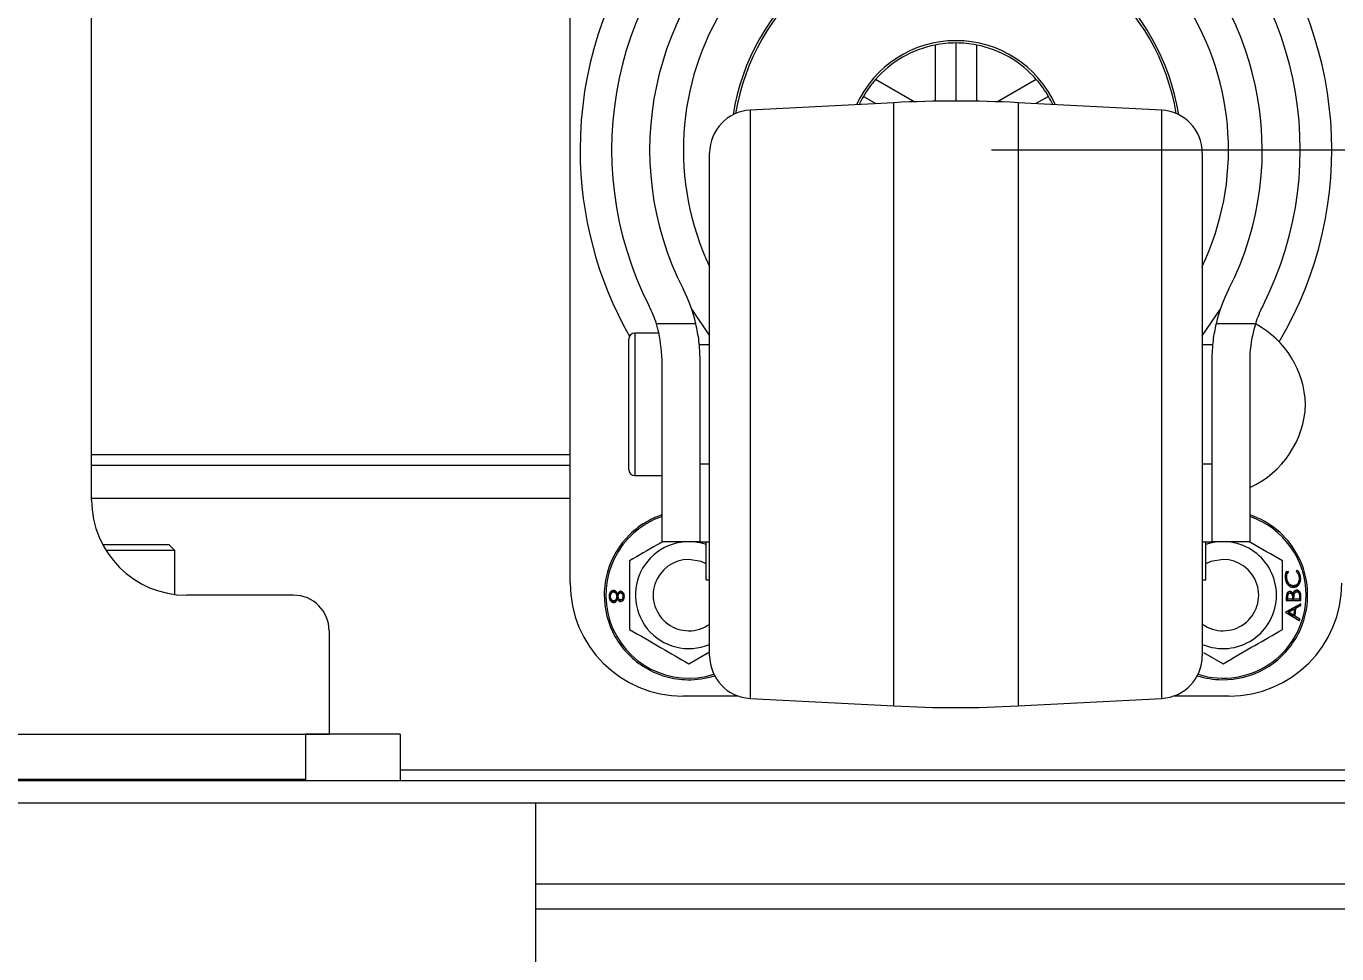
# Model space of a CAD drawing. Header units: inches. Extents: x 40138 to 76695, y -14500 to -5279.
# Drawn here: x 72373.5 to 72483.9, y -10813.6 to -10735.5 of the extents above; entities that cross this region are included whole.
import ezdxf

# ---------------------------------------------------------------- set-up
doc = ezdxf.new("R2010")
doc.units = ezdxf.units.IN
doc.header["$LTSCALE"] = 2
doc.header["$MEASUREMENT"] = 0
doc.header["$PDMODE"] = 35
doc.header["$PDSIZE"] = -1
doc.layers.add('M-ANNO-DIMS', color=7, linetype='Continuous', lineweight=13)
doc.layers.add('M-OBJECT-DETAILS', color=7, linetype='Continuous', lineweight=9)
doc.styles.get("Standard").update_dxf_attribs({"font": 'romans.shx', "width": 0.8})
doc.dimstyles.new('Details World Wide', dxfattribs={"dimscale": 4, "dimtxt": 4.5, "dimasz": 3.5, "dimexe": 0.75, "dimexo": 0.75, "dimgap": 0.75, "dimtad": 0, "dimtih": 1, "dimtoh": 1, "dimdec": 0, "dimzin": 4, "dimdsep": 46, "dimtxsty": 'Standard', "dimcen": 0, "dimclrd": 256, "dimclre": 256, "dimclrt": 256, "dimadec": 0, "dimazin": 1, "dimtfac": 1, "dimtdec": 0, "dimtmove": 0, "dimatfit": 3, "dimfxl": 1, "dimtolj": 1, "dimtzin": 0, "dimlwd": -1, "dimlwe": -1, "dimarcsym": 0})

# ---------------------------------------------------------------- blocks, each defined once
blk = doc.blocks.new('*D76')
at = {"layer": 'Defpoints', "color": 0, "transparency": 16777216}
for p in [(72451.82, -9804.96), (72709.68, -9804.96), (72451.82, -10745.95)]:
    blk.add_point(p, dxfattribs=at)
at = {"layer": 'M-ANNO-DIMS', "transparency": 16777216}
for p, q in [((72454.82, -9804.96), (72712.68, -9804.96)), ((72709.68, -9818.96), (72709.68, -10347.13)), ((72709.68, -10731.95), (72709.68, -10494.56)), ((72454.82, -10745.95), (72712.68, -10745.95))]:
    blk.add_line(p, q, dxfattribs=at)
for points in [[(72707.35, -9818.96), (72712.01, -9818.96), (72709.68, -9804.96)], [(72707.35, -10731.95), (72712.01, -10731.95), (72709.68, -10745.95)]]:
    blk.add_solid(points, dxfattribs=at)
at = {"layer": 'M-ANNO-DIMS', "transparency": 16777216, "insert": (72709.68, -10420.84), "char_height": 18, "attachment_point": 5}
blk.add_mtext('\\A1;941\\P [37.05]\\PCASTER\\PCENTER TO\\PCENTER', dxfattribs=at)

msp = doc.modelspace()

# ---------------------------------------------------------------- linework, layer by layer
at = {"layer": 'M-OBJECT-DETAILS', "linetype": 'Continuous', "lineweight": 0}
for p, q in [((72419.32, -10782.445), (72419.32, -10709.445)), ((72450.07, -10737.117), (72450.07, -10741.853)), ((72451.82, -10736.945), (72451.82, -10741.837)), ((72453.57, -10741.853), (72453.57, -10737.117)), ((72448.311, -10741.899), (72445.049, -10740.015)), ((72458.59, -10740.015), (72455.328, -10741.899)), ((72446.586, -10741.974), (72434.481, -10742.609)), ((72444.025, -10741.445), (72445.079, -10742.053)), ((72446.586, -10792.776), (72446.586, -10741.974)), ((72469.158, -10742.609), (72457.053, -10741.974)), ((72457.053, -10741.974), (72457.053, -10767.375)), ((72459.614, -10741.445), (72458.56, -10742.053)), ((72434.481, -10742.609), (72434.481, -10792.141)), ((72469.158, -10767.375), (72469.158, -10742.609)), ((72431.07, -10788.546), (72431.07, -10746.204)), ((72472.57, -10746.204), (72472.57, -10788.546)), ((72429.561, -10759.382), (72431.07, -10761.612)), ((72472.57, -10761.612), (72474.079, -10759.382)), ((72429.912, -10760.597), (72426.592, -10760.597)), ((72477.047, -10760.597), (72473.727, -10760.597)), ((72424.27, -10772.875), (72424.27, -10761.875)), ((72426.768, -10761.375), (72424.77, -10761.375)), ((72424.77, -10761.375), (72424.77, -10773.375)), ((72431.07, -10762.375), (72430.193, -10762.375)), ((72473.449, -10762.375), (72472.57, -10762.375)), ((72427.07, -10778.945), (72427.07, -10763.649)), ((72430.27, -10778.945), (72430.27, -10763.649)), ((72473.37, -10763.649), (72473.37, -10778.945)), ((72476.57, -10763.649), (72476.57, -10778.945)), ((72457.053, -10767.375), (72457.053, -10792.776)), ((72469.158, -10792.141), (72469.158, -10767.375)), ((72430.27, -10772.375), (72431.07, -10772.375)), ((72472.57, -10772.375), (72473.37, -10772.375)), ((72424.77, -10773.375), (72427.07, -10773.375)), ((72430.27, -10778.945), (72427.07, -10778.945)), ((72430.27, -10778.945), (72430.77, -10778.945)), ((72430.77, -10778.945), (72431.07, -10778.945)), ((72430.77, -10782.145), (72430.77, -10778.945)), ((72472.57, -10778.945), (72472.87, -10778.945)), ((72472.87, -10782.145), (72472.87, -10778.945)), ((72472.87, -10778.945), (72473.37, -10778.945)), ((72476.57, -10778.945), (72473.37, -10778.945)), ((72479.823, -10781.458), (72479.626, -10781.493)), ((72480.53, -10781.338), (72480.473, -10781.447)), ((72480.542, -10781.336), (72480.53, -10781.338)), ((72430.77, -10782.145), (72431.07, -10782.145)), ((72472.57, -10782.145), (72472.87, -10782.145)), ((72479.628, -10781.993), (72479.68, -10781.993)), ((72480.149, -10782.657), (72480.247, -10782.657)), ((72480.578, -10782.601), (72480.675, -10782.601)), ((72480.793, -10781.982), (72480.854, -10781.982)), ((72422.714, -10783.549), (72422.599, -10783.549)), ((72422.849, -10783.947), (72422.74, -10783.947)), ((72423.089, -10783.176), (72422.976, -10783.176)), ((72423.101, -10783.926), (72422.992, -10783.926)), ((72423.359, -10783.559), (72423.244, -10783.559)), ((72423.429, -10783.338), (72423.314, -10783.338)), ((72423.429, -10783.771), (72423.317, -10783.771)), ((72423.687, -10783.253), (72423.573, -10783.253)), ((72423.69, -10783.849), (72423.58, -10783.849)), ((72423.878, -10783.551), (72423.763, -10783.551)), ((72479.648, -10783.614), (72479.642, -10783.907)), ((72479.66, -10783.589), (72479.774, -10783.589)), ((72479.66, -10783.589), (72479.66, -10783.772)), ((72479.66, -10783.772), (72479.772, -10783.772)), ((72479.772, -10783.772), (72479.774, -10783.589)), ((72480.165, -10783.772), (72479.772, -10783.772)), ((72479.84, -10783.272), (72479.954, -10783.272)), ((72480.099, -10783.311), (72480.214, -10783.311)), ((72480.167, -10783.682), (72480.165, -10783.772)), ((72480.179, -10783.683), (72480.179, -10783.772)), ((72480.179, -10783.683), (72480.293, -10783.683)), ((72480.179, -10783.772), (72480.291, -10783.772)), ((72480.194, -10783.402), (72480.309, -10783.402)), ((72480.291, -10783.772), (72480.293, -10783.683)), ((72480.748, -10783.772), (72480.291, -10783.772)), ((72480.413, -10783.157), (72480.526, -10783.157)), ((72480.75, -10783.58), (72480.748, -10783.772)), ((72480.761, -10783.501), (72480.761, -10783.907)), ((72480.761, -10783.501), (72480.876, -10783.501)), ((72480.871, -10783.907), (72480.876, -10783.501)), ((72479.587, -10784.868), (72479.585, -10784.887)), ((72479.585, -10784.887), (72480.74, -10785.586)), ((72480.863, -10784.176), (72479.587, -10784.868)), ((72480.242, -10784.615), (72479.773, -10784.879)), ((72479.773, -10784.879), (72480.242, -10785.151)), ((72479.773, -10784.879), (72479.827, -10784.879)), ((72479.827, -10784.879), (72480.32, -10784.615)), ((72480.278, -10785.151), (72479.827, -10784.879)), ((72480.242, -10784.615), (72480.32, -10784.615)), ((72480.32, -10784.615), (72480.278, -10785.151)), ((72480.761, -10784.322), (72480.368, -10784.544)), ((72480.368, -10784.544), (72480.368, -10785.224)), ((72480.368, -10784.544), (72480.451, -10784.544)), ((72480.398, -10785.224), (72480.451, -10784.544)), ((72480.451, -10784.544), (72480.857, -10784.322)), ((72480.761, -10784.231), (72480.761, -10784.322)), ((72480.761, -10784.322), (72480.857, -10784.322)), ((72480.857, -10784.322), (72480.863, -10784.176)), ((72480.242, -10785.151), (72480.278, -10785.151)), ((72480.368, -10785.224), (72480.761, -10785.452)), ((72480.368, -10785.224), (72480.398, -10785.224)), ((72480.775, -10785.452), (72480.398, -10785.224)), ((72480.74, -10785.586), (72480.761, -10785.59)), ((72480.761, -10785.59), (72480.775, -10785.452)), ((72480.761, -10785.452), (72480.761, -10785.59)), ((72480.761, -10785.452), (72480.775, -10785.452)), ((72429.32, -10789.219), (72431.07, -10788.208)), ((72472.674, -10788.269), (72474.32, -10789.219)), ((72433.483, -10791.945), (72428.82, -10791.945)), ((72434.481, -10792.141), (72446.586, -10792.776)), ((72457.053, -10792.776), (72469.158, -10792.141)), ((72474.82, -10791.945), (72470.157, -10791.945))]:
    msp.add_line(p, q, dxfattribs=at)
at = {"layer": 'M-OBJECT-DETAILS', "linetype": 'Continuous', "lineweight": 5}
for p, q in [((72379.02, -10775.447), (72379.02, -10716.447)), ((72379.02, -10771.611), (72419.32, -10771.611)), ((72379.02, -10772.5), (72419.32, -10772.5)), ((72379.02, -10775.286), (72419.32, -10775.286)), ((72379.95, -10779.191), (72385.52, -10779.191)), ((72386.02, -10779.691), (72385.52, -10779.191)), ((72386.02, -10779.691), (72380.238, -10779.691)), ((72386.02, -10783.384), (72386.02, -10779.691)), ((72396.02, -10783.447), (72387.02, -10783.447)), ((72399.02, -10786.447), (72399.02, -10795.156)), ((72105.02, -10795.156), (72399.02, -10795.156)), ((72405.02, -10795.156), (72397.02, -10795.156)), ((72397.02, -10795.156), (72397.02, -10799.05)), ((72405.02, -10795.156), (72405.02, -10799.05)), ((72405.02, -10798.161), (72528.992, -10798.161)), ((71973.644, -10799.05), (72530.395, -10799.05)), ((72332.02, -10798.95), (72397.02, -10798.95)), ((72378.02, -10798.95), (72378.02, -10799.05)), ((72386.02, -10799.05), (72386.02, -10798.95)), ((71955.506, -10800.947), (72548.534, -10800.947)), ((72539.92, -10807.794), (72416.446, -10807.794)), ((72539.92, -10809.897), (72416.446, -10809.897))]:
    msp.add_line(p, q, dxfattribs=at)
at = {"layer": 'M-OBJECT-DETAILS', "lineweight": 15}
msp.add_line((72416.446, -10859.947), (72416.446, -10800.947), dxfattribs=at)
at = {"layer": 'M-OBJECT-DETAILS', "linetype": 'Continuous', "lineweight": 0, "flags": 128}
for points in [[(72430.77, -10780.819), (72430.346, -10780.626), (72429.32, -10780.445)], [(72474.32, -10780.445), (72473.294, -10780.626), (72472.87, -10780.819)]]:
    msp.add_lwpolyline(points, dxfattribs=at)
at = {"layer": 'M-OBJECT-DETAILS', "linetype": 'Continuous', "lineweight": 0}
for centre, radius, start, end in [((72451.82, -10745.945), 31.658, 329.28504, 180), ((72451.82, -10745.945), 29, 333.00241, 206.99759), ((72451.82, -10745.945), 25.8, 333.00241, 206.99759), ((72451.82, -10745.945), 22.957, 90, 205.33136), ((72451.82, -10745.945), 22.957, 334.66864, 90), ((72451.82, -10745.945), 19, 8.9532, 171.0468), ((72451.82, -10745.945), 18.806, 9.34943, 170.65057), ((72451.82, -10745.945), 9.194, 24.45771, 155.54229), ((72451.82, -10745.945), 9, 101.21227, 138.78773), ((72451.82, -10745.945), 9, 90, 101.21227), ((72451.82, -10745.945), 9, 78.78773, 90), ((72451.82, -10745.945), 9, 41.21227, 78.78773), ((72451.82, -10745.945), 9, 138.78773, 150), ((72451.82, -10745.945), 9, 30, 41.21227), ((72451.82, -10745.945), 9, 150, 154.89946), ((72451.82, -10841.837), 100, 87, 93), ((72451.82, -10745.945), 9, 25.10054, 30), ((72434.67, -10746.204), 3.6, 93, 180), ((72468.97, -10746.204), 3.6, 0, 87), ((72451.82, -10745.945), 31.658, 180, 209.72409), ((72417.07, -10763.649), 13.2, 13.36981, 26.99759), ((72486.57, -10763.649), 13.2, 153.00241, 166.63019), ((72417.07, -10763.649), 10, 17.77204, 26.99759), ((72486.57, -10763.649), 10, 153.00241, 162.22796), ((72473.275, -10767.665), 8, 2.07771, 61.47655), ((72424.77, -10761.875), 0.5, 90, 180), ((72473.275, -10767.085), 8, 294.32063, 357.92229), ((72424.77, -10772.875), 0.5, 180, 270), ((72429.32, -10783.445), 6.991, 108.77431, 287.547), ((72429.32, -10783.445), 7.125, 118.83254, 134.51966), ((72429.32, -10783.445), 7.125, 108.40848, 118.83254), ((72474.32, -10783.445), 7.125, 29.55583, 71.59152), ((72474.32, -10783.445), 6.991, 0, 71.22569), ((72429.32, -10783.445), 7.125, 134.51966, 164.00096), ((72429.32, -10783.445), 4.5, 71.20263, 292.88538), ((72474.32, -10783.445), 4.5, 0, 108.79737), ((72429.32, -10783.445), 3, 90, 305.68533), ((72474.32, -10783.445), 3, 234.31467, 90), ((72474.32, -10783.445), 7.125, 344.49332, 29.55583), ((72429.32, -10783.445), 7.125, 164.00096, 179.48437), ((72428.82, -10782.445), 9.5, 180, 270), ((72429.32, -10783.445), 7.125, 179.48437, 209.15255), ((72474.32, -10783.445), 6.991, 252.453, 0), ((72474.32, -10783.445), 4.5, 247.11462, 0), ((72474.32, -10783.445), 7.125, 313.82718, 344.49332), ((72429.32, -10783.445), 7.125, 209.15255, 224.38376), ((72429.32, -10783.445), 7.125, 224.38376, 254.28676), ((72434.67, -10788.546), 3.6, 180, 267), ((72468.97, -10788.546), 3.6, 273, 0), ((72474.32, -10783.445), 7.125, 299.40158, 313.82718), ((72429.32, -10783.445), 7.125, 254.28676, 269.18993), ((72429.32, -10783.445), 7.125, 269.18993, 287.72321), ((72474.32, -10783.445), 7.125, 252.27679, 269.18993), ((72474.32, -10783.445), 7.125, 269.18993, 299.40158), ((72451.82, -10692.913), 100, 267, 273)]:
    msp.add_arc(centre, radius, start, end, dxfattribs=at)
at = {"layer": 'M-OBJECT-DETAILS', "linetype": 'Continuous', "lineweight": 5}
for centre, radius, start, end in [((72387.02, -10775.447), 8, 180, 270), ((72474.82, -10782.445), 9.5, 270, 0), ((72396.02, -10786.447), 3, 0, 90)]:
    msp.add_arc(centre, radius, start, end, dxfattribs=at)
at = {"layer": 'M-OBJECT-DETAILS', "linetype": 'Continuous', "lineweight": 0}
for points, knots in [([(72427.07, -10763.649), (72427, -10762.733), (72426.916, -10761.638), (72426.638, -10760.743), (72426.592, -10760.597)], [0, 0, 0, 0, 0.8370299, 1, 1, 1, 1]), ([(72430.27, -10763.649), (72430.251, -10763.107), (72430.212, -10762.002), (72430.013, -10761.071), (72429.912, -10760.597)], [0, 0, 0, 0, 0.4909909, 1, 1, 1, 1]), ([(72473.727, -10760.597), (72473.629, -10761.054), (72473.43, -10761.984), (72473.39, -10763.088), (72473.37, -10763.649)], [0, 0, 0, 0, 0.4915539, 1, 1, 1, 1]), ([(72477.047, -10760.597), (72476.839, -10761.395), (72476.59, -10762.349), (72476.573, -10763.467), (72476.57, -10763.649)], [0, 0, 0, 0, 0.8369725, 1, 1, 1, 1]), ([(72427.104, -10778.951), (72426.95, -10779.04), (72426.019, -10779.577), (72425.093, -10780.112), (72424.32, -10780.558)], [0, 0, 0, 0, 0.165536, 1, 1, 1, 1]), ([(72479.32, -10780.558), (72478.426, -10780.042), (72477.491, -10779.503), (72476.562, -10778.966), (72476.521, -10778.943)], [0, 0, 0, 0, 0.9567486, 1, 1, 1, 1]), ([(72424.32, -10780.558), (72424.32, -10780.785), (72424.32, -10781.964), (72424.32, -10783.953), (72424.32, -10785.624), (72424.32, -10786.332)], [0, 0, 0, 0, 0.1209066, 0.6274128, 1, 1, 1, 1]), ([(72479.32, -10786.332), (72479.32, -10785.624), (72479.32, -10783.953), (72479.32, -10781.964), (72479.32, -10780.785), (72479.32, -10780.558)], [0, 0, 0, 0, 0.3725872, 0.8790934, 1, 1, 1, 1]), ([(72479.626, -10781.493), (72479.597, -10781.57), (72479.539, -10781.722), (72479.547, -10781.898), (72479.551, -10781.984)], [0, 0, 0, 0, 0.5097285, 1, 1, 1, 1]), ([(72479.823, -10781.458), (72479.783, -10781.507), (72479.717, -10781.587), (72479.662, -10781.731), (72479.633, -10781.859), (72479.63, -10781.948), (72479.628, -10781.993)], [0, 0, 0, 0, 0.33933138, 0.55947258, 0.77975226, 1, 1, 1, 1]), ([(72479.68, -10781.993), (72479.677, -10781.941), (72479.671, -10781.811), (72479.711, -10781.616), (72479.787, -10781.509), (72479.823, -10781.458)], [0, 0, 0, 0, 0.256311, 0.6516042, 1, 1, 1, 1]), ([(72480.473, -10781.447), (72480.507, -10781.482), (72480.592, -10781.571), (72480.694, -10781.754), (72480.716, -10781.907), (72480.727, -10781.983)], [0, 0, 0, 0, 0.2495257, 0.6279923, 1, 1, 1, 1]), ([(72480.854, -10781.982), (72480.839, -10781.884), (72480.81, -10781.686), (72480.681, -10781.465), (72480.577, -10781.368), (72480.542, -10781.336)], [0, 0, 0, 0, 0.3977148, 0.798461, 1, 1, 1, 1]), ([(72480.542, -10781.336), (72480.593, -10781.393), (72480.677, -10781.487), (72480.749, -10781.661), (72480.787, -10781.819), (72480.791, -10781.928), (72480.793, -10781.982)], [0, 0, 0, 0, 0.3393274, 0.5594929, 0.7797202, 1, 1, 1, 1]), ([(72479.551, -10781.984), (72479.567, -10782.086), (72479.595, -10782.274), (72479.728, -10782.516), (72479.899, -10782.694), (72480.083, -10782.782), (72480.2, -10782.789), (72480.244, -10782.791)], [0, 0, 0, 0, 0.2434134, 0.4508514, 0.6578355, 0.8742352, 1, 1, 1, 1]), ([(72479.628, -10781.993), (72479.637, -10782.088), (72479.655, -10782.28), (72479.788, -10782.503), (72479.964, -10782.636), (72480.087, -10782.65), (72480.149, -10782.657)], [0, 0, 0, 0, 0.279862, 0.5595275, 0.7796882, 1, 1, 1, 1]), ([(72480.247, -10782.657), (72480.186, -10782.65), (72480.065, -10782.637), (72479.903, -10782.524), (72479.782, -10782.359), (72479.705, -10782.176), (72479.687, -10782.049), (72479.68, -10781.993)], [0, 0, 0, 0, 0.2134041, 0.42793, 0.6255311, 0.8326919, 1, 1, 1, 1]), ([(72480.578, -10782.601), (72480.504, -10782.663), (72480.371, -10782.774), (72480.211, -10782.786), (72480.14, -10782.791)], [0, 0, 0, 0, 0.5590463, 1, 1, 1, 1]), ([(72480.244, -10782.791), (72480.283, -10782.789), (72480.397, -10782.783), (72480.551, -10782.721), (72480.641, -10782.633), (72480.675, -10782.601)], [0, 0, 0, 0, 0.2515438, 0.7248866, 1, 1, 1, 1]), ([(72480.727, -10781.983), (72480.728, -10782.07), (72480.728, -10782.229), (72480.642, -10782.434), (72480.515, -10782.582), (72480.371, -10782.65), (72480.279, -10782.655), (72480.247, -10782.657)], [0, 0, 0, 0, 0.2511339, 0.4621177, 0.6729046, 0.8843226, 1, 1, 1, 1]), ([(72480.793, -10781.982), (72480.789, -10782.061), (72480.783, -10782.191), (72480.733, -10782.362), (72480.668, -10782.495), (72480.608, -10782.566), (72480.578, -10782.601)], [0, 0, 0, 0, 0.33982563, 0.55991956, 0.77996994, 1, 1, 1, 1]), ([(72480.675, -10782.601), (72480.72, -10782.54), (72480.81, -10782.418), (72480.86, -10782.192), (72480.856, -10782.045), (72480.854, -10781.982)], [0, 0, 0, 0, 0.3621966, 0.7254046, 1, 1, 1, 1]), ([(72422.982, -10783.042), (72422.938, -10783.047), (72422.85, -10783.059), (72422.738, -10783.143), (72422.652, -10783.254), (72422.605, -10783.396), (72422.601, -10783.496), (72422.599, -10783.549)], [0, 0, 0, 0, 0.2089862, 0.4185616, 0.6061011, 0.7939422, 1, 1, 1, 1]), ([(72422.599, -10783.549), (72422.601, -10783.586), (72422.605, -10783.683), (72422.644, -10783.83), (72422.71, -10783.91), (72422.74, -10783.947)], [0, 0, 0, 0, 0.2520681, 0.6535714, 1, 1, 1, 1]), ([(72422.714, -10783.549), (72422.718, -10783.477), (72422.725, -10783.332), (72422.825, -10783.163), (72422.954, -10783.061), (72423.047, -10783.048), (72423.093, -10783.042)], [0, 0, 0, 0, 0.2805393, 0.559258, 0.7798138, 1, 1, 1, 1]), ([(72422.849, -10783.947), (72422.804, -10783.883), (72422.723, -10783.767), (72422.717, -10783.616), (72422.714, -10783.549)], [0, 0, 0, 0, 0.55778282, 1, 1, 1, 1]), ([(72422.725, -10783.551), (72422.729, -10783.492), (72422.735, -10783.396), (72422.79, -10783.28), (72422.858, -10783.211), (72422.924, -10783.179), (72422.964, -10783.177), (72422.976, -10783.176)], [0, 0, 0, 0, 0.327668, 0.5279165, 0.7294793, 0.9178579, 1, 1, 1, 1]), ([(72422.992, -10783.926), (72422.963, -10783.923), (72422.907, -10783.916), (72422.832, -10783.86), (72422.771, -10783.781), (72422.732, -10783.673), (72422.727, -10783.593), (72422.725, -10783.551)], [0, 0, 0, 0, 0.1871477, 0.3749178, 0.5624759, 0.7697412, 1, 1, 1, 1]), ([(72422.74, -10783.947), (72422.759, -10783.965), (72422.813, -10784.014), (72422.904, -10784.055), (72422.973, -10784.059), (72422.998, -10784.061)], [0, 0, 0, 0, 0.2516838, 0.7258792, 1, 1, 1, 1]), ([(72423.103, -10784.061), (72423.051, -10784.055), (72422.957, -10784.044), (72422.882, -10783.977), (72422.849, -10783.947)], [0, 0, 0, 0, 0.5593929, 1, 1, 1, 1]), ([(72422.976, -10783.176), (72423.005, -10783.18), (72423.062, -10783.187), (72423.142, -10783.251), (72423.206, -10783.346), (72423.24, -10783.458), (72423.243, -10783.53), (72423.244, -10783.559)], [0, 0, 0, 0, 0.1864003, 0.3737344, 0.6123833, 0.844015, 1, 1, 1, 1]), ([(72423.314, -10783.338), (72423.283, -10783.27), (72423.233, -10783.163), (72423.12, -10783.069), (72423.038, -10783.044), (72422.992, -10783.042), (72422.982, -10783.042)], [0, 0, 0, 0, 0.43322, 0.6821963, 0.9311624, 1, 1, 1, 1]), ([(72423.244, -10783.559), (72423.241, -10783.607), (72423.235, -10783.702), (72423.175, -10783.822), (72423.098, -10783.901), (72423.032, -10783.925), (72422.999, -10783.926), (72422.992, -10783.926)], [0, 0, 0, 0, 0.2650945, 0.5323454, 0.7716071, 0.9525451, 1, 1, 1, 1]), ([(72422.998, -10784.061), (72423.036, -10784.057), (72423.112, -10784.048), (72423.219, -10783.964), (72423.28, -10783.86), (72423.309, -10783.789), (72423.317, -10783.771)], [0, 0, 0, 0, 0.2664374, 0.5349902, 0.880018, 1, 1, 1, 1]), ([(72423.359, -10783.559), (72423.355, -10783.507), (72423.348, -10783.401), (72423.279, -10783.277), (72423.191, -10783.192), (72423.123, -10783.181), (72423.089, -10783.176)], [0, 0, 0, 0, 0.2802744, 0.5601014, 0.7802584, 1, 1, 1, 1]), ([(72423.101, -10783.926), (72423.141, -10783.918), (72423.223, -10783.9), (72423.304, -10783.794), (72423.352, -10783.678), (72423.357, -10783.599), (72423.359, -10783.559)], [0, 0, 0, 0, 0.2783353, 0.558521, 0.779173, 1, 1, 1, 1]), ([(72423.577, -10783.119), (72423.54, -10783.124), (72423.471, -10783.135), (72423.386, -10783.209), (72423.34, -10783.281), (72423.319, -10783.327), (72423.314, -10783.338)], [0, 0, 0, 0, 0.3302763, 0.6182047, 0.9067812, 1, 1, 1, 1]), ([(72423.317, -10783.771), (72423.344, -10783.821), (72423.387, -10783.901), (72423.48, -10783.968), (72423.541, -10783.982), (72423.574, -10783.984), (72423.579, -10783.984)], [0, 0, 0, 0, 0.44277874, 0.6983481, 0.95456876, 1, 1, 1, 1]), ([(72423.37, -10783.556), (72423.373, -10783.516), (72423.379, -10783.437), (72423.429, -10783.342), (72423.486, -10783.281), (72423.535, -10783.256), (72423.563, -10783.254), (72423.573, -10783.253)], [0, 0, 0, 0, 0.2759588, 0.5534193, 0.7611921, 0.9131786, 1, 1, 1, 1]), ([(72423.58, -10783.849), (72423.558, -10783.846), (72423.514, -10783.839), (72423.453, -10783.792), (72423.402, -10783.719), (72423.374, -10783.634), (72423.371, -10783.577), (72423.37, -10783.556)], [0, 0, 0, 0, 0.1887368, 0.377083, 0.5950862, 0.8550818, 1, 1, 1, 1]), ([(72423.429, -10783.338), (72423.464, -10783.271), (72423.527, -10783.152), (72423.64, -10783.129), (72423.689, -10783.119)], [0, 0, 0, 0, 0.5601053, 1, 1, 1, 1]), ([(72423.574, -10783.95), (72423.554, -10783.938), (72423.491, -10783.899), (72423.454, -10783.823), (72423.429, -10783.771)], [0, 0, 0, 0, 0.3173391, 1, 1, 1, 1]), ([(72423.573, -10783.253), (72423.592, -10783.255), (72423.629, -10783.26), (72423.682, -10783.3), (72423.726, -10783.362), (72423.758, -10783.45), (72423.762, -10783.515), (72423.763, -10783.551)], [0, 0, 0, 0, 0.1606493, 0.3220685, 0.5349906, 0.7460256, 1, 1, 1, 1]), ([(72423.889, -10783.558), (72423.885, -10783.501), (72423.875, -10783.385), (72423.803, -10783.24), (72423.703, -10783.147), (72423.623, -10783.121), (72423.582, -10783.119), (72423.577, -10783.119)], [0, 0, 0, 0, 0.2664459, 0.5351646, 0.766037, 0.9743072, 1, 1, 1, 1]), ([(72423.579, -10783.984), (72423.615, -10783.979), (72423.688, -10783.968), (72423.781, -10783.895), (72423.848, -10783.79), (72423.885, -10783.673), (72423.888, -10783.593), (72423.889, -10783.558)], [0, 0, 0, 0, 0.2092236, 0.419172, 0.6224968, 0.8392317, 1, 1, 1, 1]), ([(72423.763, -10783.551), (72423.761, -10783.603), (72423.757, -10783.684), (72423.709, -10783.778), (72423.657, -10783.829), (72423.61, -10783.848), (72423.585, -10783.849), (72423.58, -10783.849)], [0, 0, 0, 0, 0.36694202, 0.5748129, 0.7821991, 0.94869045, 1, 1, 1, 1]), ([(72423.878, -10783.551), (72423.876, -10783.511), (72423.872, -10783.433), (72423.827, -10783.336), (72423.763, -10783.266), (72423.713, -10783.258), (72423.687, -10783.253)], [0, 0, 0, 0, 0.2807206, 0.5606031, 0.7806224, 1, 1, 1, 1]), ([(72423.69, -10783.849), (72423.721, -10783.842), (72423.785, -10783.826), (72423.866, -10783.715), (72423.874, -10783.613), (72423.878, -10783.551)], [0, 0, 0, 0, 0.2789933, 0.5598569, 1, 1, 1, 1]), ([(72479.642, -10783.907), (72480, -10783.907), (72480.409, -10783.907), (72480.819, -10783.907), (72480.871, -10783.907)], [0, 0, 0, 0, 0.87284896, 1, 1, 1, 1]), ([(72479.95, -10783.137), (72479.907, -10783.144), (72479.825, -10783.155), (72479.731, -10783.241), (72479.67, -10783.359), (72479.652, -10783.488), (72479.649, -10783.577), (72479.648, -10783.614)], [0, 0, 0, 0, 0.2335265, 0.4349856, 0.610236, 0.8379141, 1, 1, 1, 1]), ([(72479.84, -10783.272), (72479.81, -10783.276), (72479.765, -10783.283), (72479.718, -10783.33), (72479.665, -10783.42), (72479.662, -10783.514), (72479.66, -10783.589)], [0, 0, 0, 0, 0.2492715, 0.3749152, 0.5005985, 1, 1, 1, 1]), ([(72479.774, -10783.589), (72479.776, -10783.537), (72479.779, -10783.46), (72479.81, -10783.362), (72479.851, -10783.306), (72479.903, -10783.276), (72479.938, -10783.273), (72479.954, -10783.272)], [0, 0, 0, 0, 0.35472564, 0.53044196, 0.70791441, 0.86062, 1, 1, 1, 1]), ([(72480.214, -10783.311), (72480.187, -10783.27), (72480.137, -10783.193), (72480.036, -10783.144), (72479.975, -10783.139), (72479.95, -10783.137)], [0, 0, 0, 0, 0.4086008, 0.7592985, 1, 1, 1, 1]), ([(72479.954, -10783.272), (72479.978, -10783.275), (72480.024, -10783.281), (72480.084, -10783.327), (72480.13, -10783.392), (72480.167, -10783.511), (72480.167, -10783.611), (72480.167, -10783.682)], [0, 0, 0, 0, 0.1545276, 0.3099893, 0.4589493, 0.6161949, 1, 1, 1, 1]), ([(72479.961, -10783.17), (72479.976, -10783.177), (72480.034, -10783.203), (72480.071, -10783.265), (72480.099, -10783.311)], [0, 0, 0, 0, 0.25556855, 1, 1, 1, 1]), ([(72480.194, -10783.402), (72480.188, -10783.454), (72480.179, -10783.548), (72480.179, -10783.641), (72480.179, -10783.683)], [0, 0, 0, 0, 0.5597594, 1, 1, 1, 1]), ([(72480.413, -10783.157), (72480.383, -10783.161), (72480.323, -10783.17), (72480.235, -10783.257), (72480.209, -10783.347), (72480.194, -10783.402)], [0, 0, 0, 0, 0.27997, 0.56040966, 1, 1, 1, 1]), ([(72480.523, -10783.022), (72480.483, -10783.027), (72480.409, -10783.035), (72480.314, -10783.103), (72480.249, -10783.198), (72480.225, -10783.274), (72480.214, -10783.311)], [0, 0, 0, 0, 0.2847051, 0.5271881, 0.7701555, 1, 1, 1, 1]), ([(72480.293, -10783.683), (72480.293, -10783.659), (72480.294, -10783.612), (72480.296, -10783.518), (72480.303, -10783.449), (72480.309, -10783.402)], [0, 0, 0, 0, 0.2502282, 0.5005246, 1, 1, 1, 1]), ([(72480.309, -10783.402), (72480.321, -10783.356), (72480.341, -10783.279), (72480.405, -10783.199), (72480.467, -10783.161), (72480.509, -10783.158), (72480.526, -10783.157)], [0, 0, 0, 0, 0.3680783, 0.60546121, 0.8440482, 1, 1, 1, 1]), ([(72480.413, -10783.022), (72480.468, -10783.031), (72480.578, -10783.049), (72480.694, -10783.184), (72480.754, -10783.343), (72480.759, -10783.448), (72480.761, -10783.501)], [0, 0, 0, 0, 0.2791361, 0.5586581, 0.7790546, 1, 1, 1, 1]), ([(72480.876, -10783.501), (72480.872, -10783.431), (72480.864, -10783.312), (72480.791, -10783.165), (72480.698, -10783.069), (72480.602, -10783.026), (72480.543, -10783.023), (72480.523, -10783.022)], [0, 0, 0, 0, 0.2909753, 0.4941065, 0.6973466, 0.8988111, 1, 1, 1, 1]), ([(72480.526, -10783.157), (72480.55, -10783.16), (72480.598, -10783.166), (72480.662, -10783.216), (72480.711, -10783.286), (72480.749, -10783.41), (72480.75, -10783.511), (72480.75, -10783.58)], [0, 0, 0, 0, 0.1551287, 0.3109076, 0.4714822, 0.6350179, 1, 1, 1, 1]), ([(72424.32, -10786.332), (72425.213, -10786.848), (72426.884, -10787.812), (72428.546, -10788.772), (72429.32, -10789.219)], [0, 0, 0, 0, 0.5347172, 1, 1, 1, 1]), ([(72474.32, -10789.219), (72475.213, -10788.703), (72476.884, -10787.738), (72478.546, -10786.778), (72479.32, -10786.332)], [0, 0, 0, 0, 0.53471681, 1, 1, 1, 1])]:
    msp.add_open_spline(points, degree=3, knots=knots, dxfattribs=at)

# ---------------------------------------------------------------- dimensions: what is measured, and where the dimension line sits
at = {"layer": 'M-ANNO-DIMS'}
dim = msp.add_linear_dim(base=(72709.679, -9804.955), p1=(72451.82, -10745.945), p2=(72451.82, -9804.955), angle=90, text='<>\\PCASTER\\PCENTER TO\\PCENTER', dimstyle='Details World Wide', override={"dimpost": '\\X'}, dxfattribs=at)
dim.commit()
dim.dimension.update_dxf_attribs({"geometry": '*D76', "text_midpoint": (72709.679, -10420.844), "dimtype": 160})

doc.saveas('drawing.dxf')
